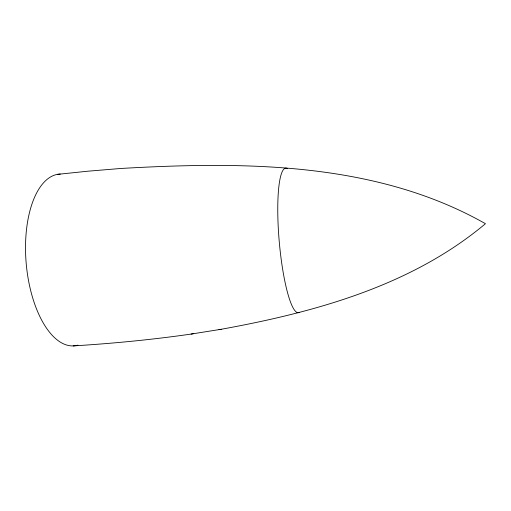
<?xml version="1.0" encoding="UTF-8"?>
<svg xmlns="http://www.w3.org/2000/svg" width="511" height="511" viewBox="0 0 511 511"><rect width="100%" height="100%" fill="white"/><g stroke="black" fill="none" stroke-linecap="round" stroke-linejoin="round"><path stroke-width="0.77" d="M218.964 329.646L221.218 329.276C314.591 312.298 411.298 285.943 485.45 223.703C375.757 161.463 243.179 161.508 120.96 168.458L87.72 171.217L57.398 174.372M73.226 345.915C112.656 343.494 152.003 339.7 191.108 334.073L193.726 333.638M191.108 334.073L221.218 329.276M299.171 312.489A72.556 12.826 85 0 1 279.095 239.844A72.556 12.826 85 0 1 287.31 168.553M77.902 345.155A86.193 40.663 85 0 1 26.483 266.416A86.193 40.663 85 0 1 60.304 174.053"/></g></svg>
